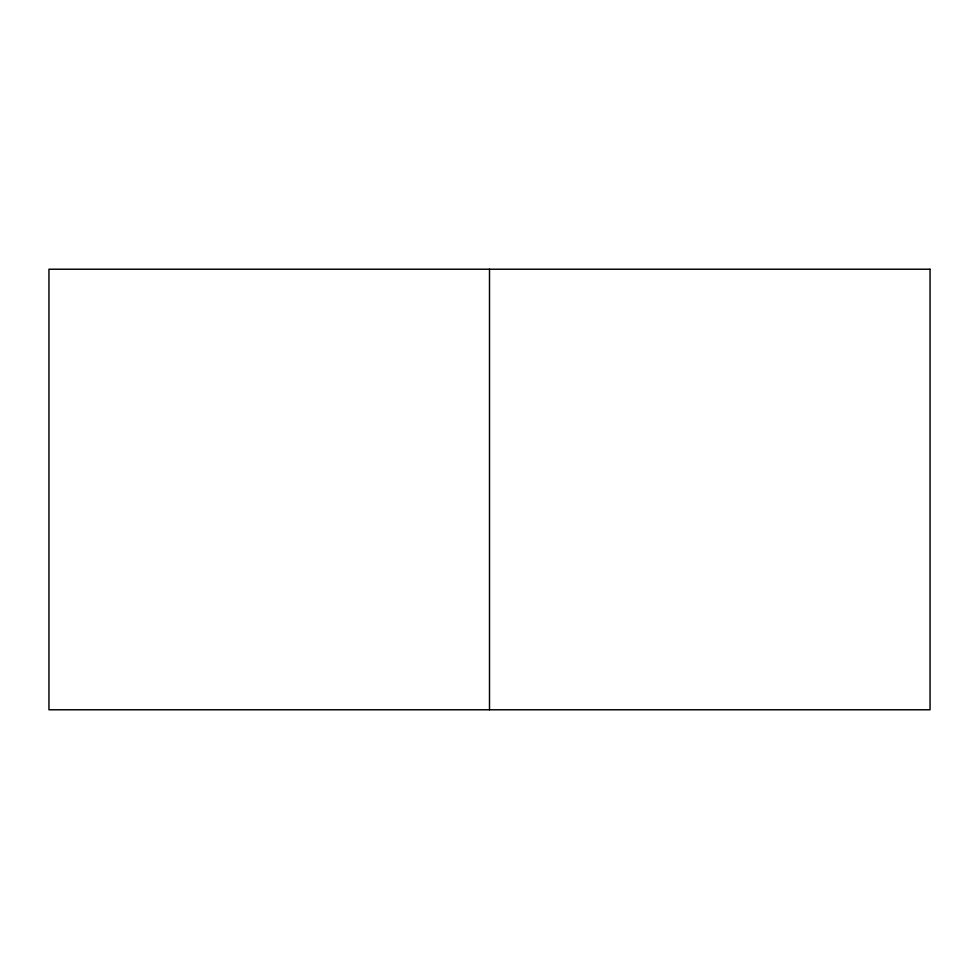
<?xml version="1.0" encoding="UTF-8"?>
<svg xmlns="http://www.w3.org/2000/svg" width="979" height="979" viewBox="0 0 979 979"><rect width="100%" height="100%" fill="white"/><g stroke="black" fill="none" stroke-linecap="round" stroke-linejoin="round"><path stroke-width="1.47" d="M489.5 269.225L489.5 709.775M930.05 269.225L48.95 269.225L48.95 709.775L930.05 709.775L930.05 269.225"/></g></svg>
